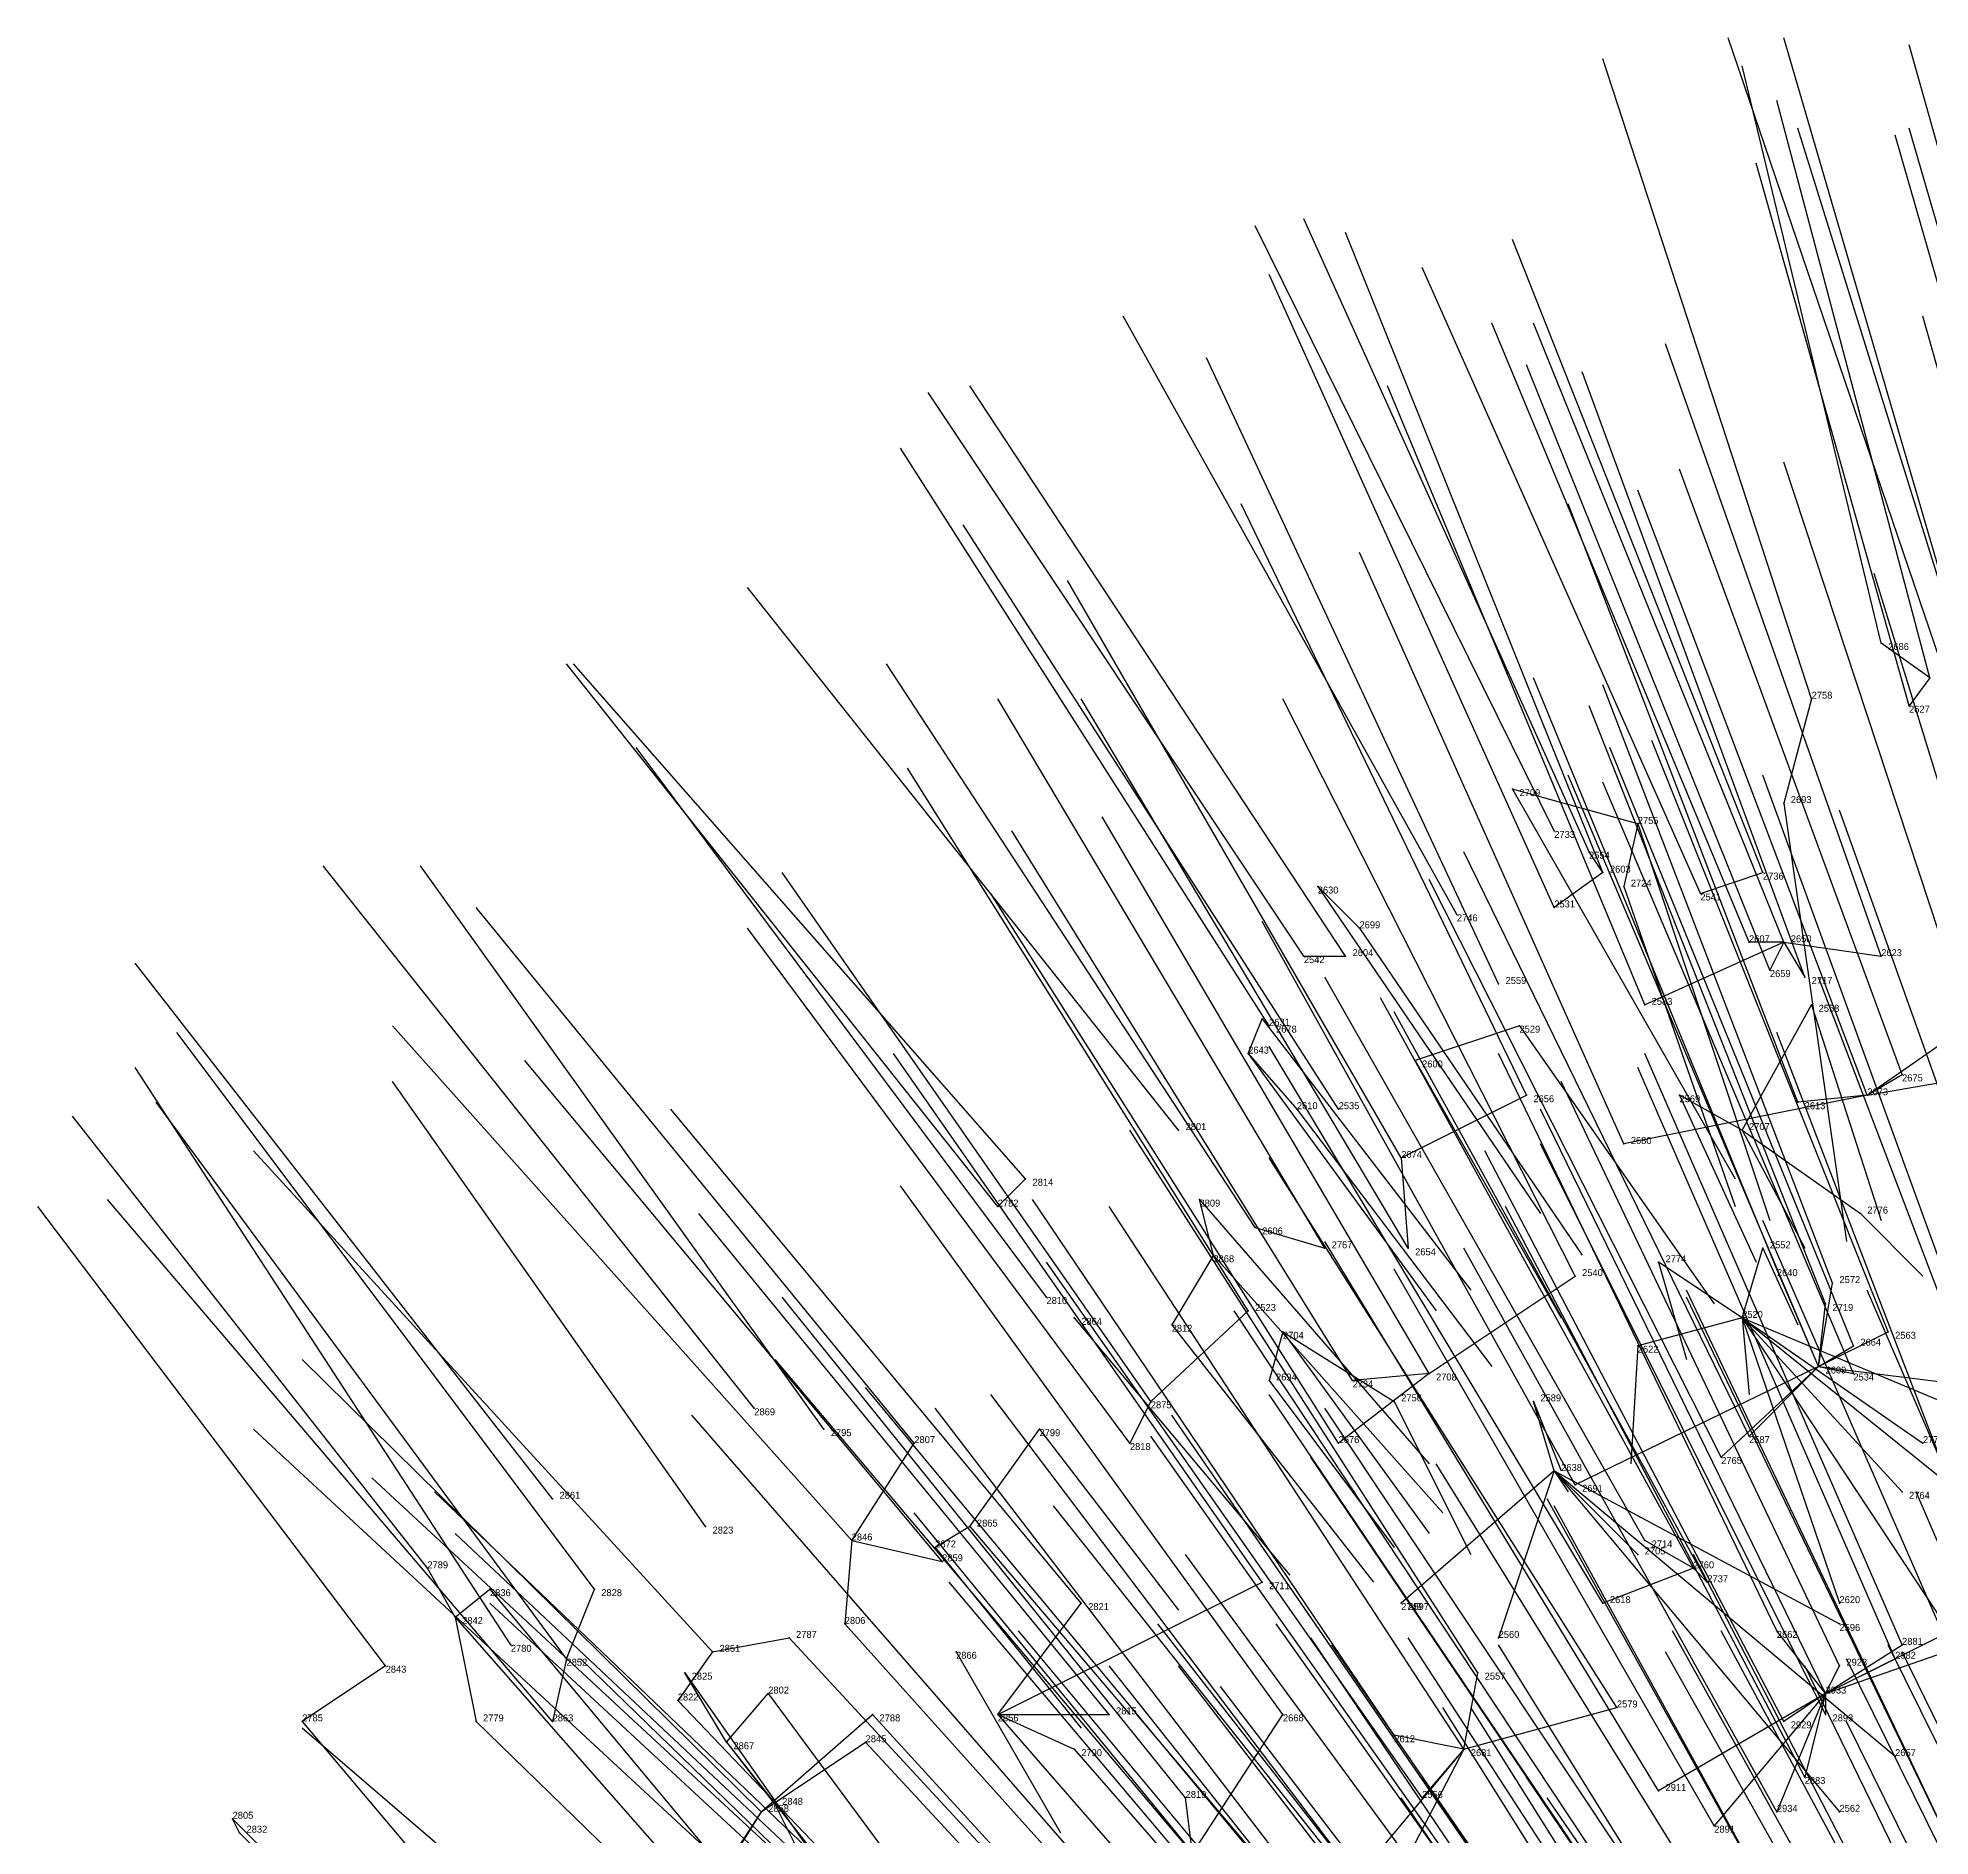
# Model space of a CAD drawing. Extents: x -0.5 to 0.59, y -0.5 to 0.58.
# Drawn here: x -0.419 to -0.147, y 0.3045 to 0.563 of the extents above; entities that cross this region are included whole.
import ezdxf

# ---------------------------------------------------------------- set-up
doc = ezdxf.new("R2010")
doc.units = 0
for name, color, linetype in [('Facilities', 3, 'CONTINUOUS'), ('Facilities_lines', 3, 'CONTINUOUS'), ('Normals', 1, 'CONTINUOUS'), ('Source_points', 5, 'CONTINUOUS'), ('Text', 3, 'CONTINUOUS')]:
    doc.layers.add(name, color=color, linetype=linetype)

msp = doc.modelspace()

# ---------------------------------------------------------------- linework, layer by layer
at = {"layer": 'Facilities', "color": 3}
for p in [(-0.147, 0.471, -1.25), (-0.164, 0.468, -1.24), (-0.201, 0.449, -1.229), (-0.189, 0.45, -1.25), (-0.194, 0.443, -1.209), (-0.18, 0.44, -1.188), (-0.215, 0.437, -1.217), (-0.229, 0.435, -1.25), (-0.168, 0.433, -1.161), (-0.237, 0.431, -1.23), (-0.209, 0.427, -1.19), (-0.242, 0.421, -1.214), (-0.206, 0.421, -1.25), (-0.245, 0.417, -1.25), (-0.156, 0.411, -1.1), (-0.232, 0.409, -1.177), (-0.255, 0.406, -1.199), (-0.174, 0.406, -1.25), (-0.223, 0.402, -1.151), (-0.277, 0.399, -1.213), (-0.244, 0.392, -1.154), (-0.25, 0.388, -1.25), (-0.274, 0.382, -1.175), (-0.27, 0.379, -1.25), (-0.174, 0.379, -1.25), (-0.24, 0.377, -1.25), (-0.219, 0.371, -1.076), (-0.163, 0.372, -1.015), (-0.316, 0.366, -1.209), (-0.259, 0.367, -1.123), (-0.306, 0.363, -1.186), (-0.201, 0.357, -1.25), (-0.345, 0.353, -1.234), (-0.323, 0.349, -1.25), (-0.285, 0.349, -1.25), (-0.302, 0.347, -1.152), (-0.181, 0.343, -0.97), (-0.359, 0.336, -1.25), (-0.351, 0.332, -1.207), (-0.343, 0.33, -1.189), (-0.322, 0.331, -1.155), (-0.287, 0.331, -1.25), (-0.369, 0.329, -1.236), (-0.162, 0.325, -0.909), (-0.281, 0.322, -1.068), (-0.32, 0.318, -1.25), (-0.214, 0.317, -0.956), (-0.315, 0.308, -1.101), (-0.39, 0.305, -1.25)]:
    msp.add_point(p, dxfattribs=at)
at = {"layer": 'Facilities_lines', "color": 3}
for p, q in [((-0.147, 0.471, -1.25), (-0.154, 0.476, -1.25)), ((-0.147, 0.471, -1.25), (-0.15, 0.467, -1.25)), ((-0.164, 0.468, -1.24), (-0.168, 0.453, -1.25)), ((-0.189, 0.45, -1.25), (-0.207, 0.455, -1.25)), ((-0.189, 0.45, -1.25), (-0.191, 0.441, -1.25)), ((-0.194, 0.443, -1.209), (-0.196, 0.446, -1.217)), ((-0.229, 0.435, -1.25), (-0.235, 0.441, -1.25)), ((-0.194, 0.443, -1.209), (-0.201, 0.438, -1.205)), ((-0.18, 0.44, -1.188), (-0.171, 0.443, -1.187)), ((-0.168, 0.433, -1.161), (-0.188, 0.424, -1.159)), ((-0.168, 0.433, -1.161), (-0.173, 0.433, -1.167)), ((-0.168, 0.433, -1.161), (-0.17, 0.429, -1.153)), ((-0.168, 0.433, -1.161), (-0.154, 0.431, -1.145)), ((-0.168, 0.433, -1.161), (-0.165, 0.428, -1.147)), ((-0.156, 0.411, -1.1), (-0.123, 0.434, -1.127)), ((-0.237, 0.431, -1.23), (-0.231, 0.431, -1.224)), ((-0.245, 0.417, -1.25), (-0.243, 0.422, -1.25)), ((-0.174, 0.406, -1.25), (-0.164, 0.424, -1.25)), ((-0.206, 0.421, -1.25), (-0.221, 0.416, -1.25)), ((-0.245, 0.417, -1.25), (-0.238, 0.409, -1.25)), ((-0.156, 0.411, -1.1), (-0.151, 0.414, -1.101)), ((-0.156, 0.411, -1.1), (-0.139, 0.414, -1.092)), ((-0.223, 0.402, -1.151), (-0.205, 0.411, -1.148)), ((-0.156, 0.411, -1.1), (-0.191, 0.404, -1.118)), ((-0.174, 0.406, -1.25), (-0.183, 0.411, -1.25)), ((-0.156, 0.411, -1.1), (-0.166, 0.41, -1.105)), ((-0.174, 0.406, -1.25), (-0.157, 0.394, -1.25)), ((-0.223, 0.402, -1.151), (-0.222, 0.389, -1.119)), ((-0.277, 0.399, -1.213), (-0.281, 0.395, -1.213)), ((-0.25, 0.388, -1.25), (-0.252, 0.396, -1.25)), ((-0.244, 0.392, -1.154), (-0.234, 0.389, -1.135)), ((-0.25, 0.388, -1.25), (-0.256, 0.378, -1.25)), ((-0.174, 0.379, -1.25), (-0.186, 0.387, -1.25)), ((-0.174, 0.379, -1.25), (-0.171, 0.389, -1.25)), ((-0.219, 0.371, -1.076), (-0.198, 0.385, -1.082)), ((-0.163, 0.372, -1.015), (-0.169, 0.386, -1.053)), ((-0.163, 0.372, -1.015), (-0.161, 0.384, -1.041)), ((-0.163, 0.372, -1.015), (-0.162, 0.381, -1.034)), ((-0.259, 0.367, -1.123), (-0.245, 0.38, -1.13)), ((-0.174, 0.379, -1.25), (-0.189, 0.375, -1.25)), ((-0.174, 0.379, -1.25), (-0.143, 0.366, -1.25)), ((-0.174, 0.379, -1.25), (-0.16, 0.338, -1.25)), ((-0.174, 0.379, -1.25), (-0.141, 0.329, -1.25)), ((-0.174, 0.379, -1.25), (-0.133, 0.346, -1.25)), ((-0.174, 0.379, -1.25), (-0.151, 0.354, -1.25)), ((-0.174, 0.379, -1.25), (-0.148, 0.361, -1.25)), ((-0.24, 0.377, -1.25), (-0.242, 0.37, -1.25)), ((-0.24, 0.377, -1.25), (-0.224, 0.367, -1.25)), ((-0.163, 0.372, -1.015), (-0.153, 0.377, -1.016)), ((-0.163, 0.372, -1.015), (-0.158, 0.375, -1.018)), ((-0.219, 0.371, -1.076), (-0.232, 0.361, -1.074)), ((-0.219, 0.371, -1.076), (-0.23, 0.37, -1.089)), ((-0.163, 0.372, -1.015), (-0.198, 0.355, -1.016)), ((-0.163, 0.372, -1.015), (-0.177, 0.359, -1.001)), ((-0.163, 0.372, -1.015), (-0.173, 0.362, -1.003)), ((-0.163, 0.372, -1.015), (-0.158, 0.371, -1.007)), ((-0.163, 0.372, -1.015), (-0.139, 0.369, -0.987)), ((-0.259, 0.367, -1.123), (-0.262, 0.361, -1.115)), ((-0.201, 0.357, -1.25), (-0.204, 0.367, -1.25)), ((-0.285, 0.349, -1.25), (-0.275, 0.363, -1.25)), ((-0.302, 0.347, -1.152), (-0.293, 0.361, -1.163)), ((-0.201, 0.357, -1.25), (-0.223, 0.338, -1.25)), ((-0.201, 0.357, -1.25), (-0.223, 0.338, -1.25)), ((-0.201, 0.357, -1.25), (-0.209, 0.333, -1.25)), ((-0.201, 0.357, -1.25), (-0.16, 0.308, -1.25)), ((-0.201, 0.357, -1.25), (-0.16, 0.335, -1.25)), ((-0.201, 0.357, -1.25), (-0.152, 0.316, -1.25)), ((-0.201, 0.357, -1.25), (-0.189, 0.345, -1.25)), ((-0.285, 0.349, -1.25), (-0.29, 0.346, -1.25)), ((-0.302, 0.347, -1.152), (-0.303, 0.335, -1.13)), ((-0.302, 0.347, -1.152), (-0.289, 0.344, -1.125)), ((-0.181, 0.343, -0.97), (-0.188, 0.347, -0.985)), ((-0.359, 0.336, -1.25), (-0.363, 0.343, -1.249)), ((-0.181, 0.343, -0.97), (-0.194, 0.338, -0.975)), ((-0.181, 0.343, -0.97), (-0.179, 0.341, -0.964)), ((-0.281, 0.322, -1.068), (-0.243, 0.341, -1.046)), ((-0.162, 0.325, -0.909), (-0.13, 0.341, -0.912)), ((-0.359, 0.336, -1.25), (-0.354, 0.34, -1.25)), ((-0.343, 0.33, -1.189), (-0.339, 0.34, -1.199)), ((-0.281, 0.322, -1.068), (-0.269, 0.338, -1.079)), ((-0.359, 0.336, -1.25), (-0.356, 0.321, -1.25)), ((-0.322, 0.331, -1.155), (-0.311, 0.333, -1.139)), ((-0.162, 0.325, -0.909), (-0.169, 0.334, -0.935)), ((-0.162, 0.325, -0.909), (-0.136, 0.334, -0.9)), ((-0.162, 0.325, -0.909), (-0.151, 0.332, -0.912)), ((-0.343, 0.33, -1.189), (-0.345, 0.321, -1.179)), ((-0.322, 0.331, -1.155), (-0.327, 0.324, -1.152)), ((-0.162, 0.325, -0.909), (-0.152, 0.33, -0.909)), ((-0.369, 0.329, -1.236), (-0.381, 0.321, -1.247)), ((-0.32, 0.318, -1.25), (-0.326, 0.328, -1.25)), ((-0.214, 0.317, -0.956), (-0.212, 0.328, -0.975)), ((-0.162, 0.325, -0.909), (-0.16, 0.329, -0.915)), ((-0.32, 0.318, -1.25), (-0.314, 0.325, -1.25)), ((-0.162, 0.325, -0.909), (-0.186, 0.311, -0.907)), ((-0.162, 0.325, -0.909), (-0.178, 0.306, -0.885)), ((-0.162, 0.325, -0.909), (-0.169, 0.308, -0.88)), ((-0.162, 0.325, -0.909), (-0.168, 0.321, -0.905)), ((-0.162, 0.325, -0.909), (-0.165, 0.313, -0.884)), ((-0.162, 0.325, -0.909), (-0.162, 0.322, -0.9)), ((-0.315, 0.308, -1.101), (-0.299, 0.322, -1.098)), ((-0.281, 0.322, -1.068), (-0.265, 0.322, -1.042)), ((-0.281, 0.322, -1.068), (-0.27, 0.317, -1.041)), ((-0.253, 0.302, -0.985), (-0.24, 0.322, -1.004)), ((-0.214, 0.317, -0.956), (-0.192, 0.323, -0.939)), ((-0.214, 0.317, -0.956), (-0.224, 0.319, -0.974)), ((-0.32, 0.318, -1.25), (-0.313, 0.309, -1.25)), ((-0.315, 0.308, -1.101), (-0.3, 0.318, -1.093)), ((-0.214, 0.317, -0.956), (-0.234, 0.293, -0.937)), ((-0.214, 0.317, -0.956), (-0.226, 0.294, -0.927)), ((-0.214, 0.317, -0.956), (-0.22, 0.31, -0.952)), ((-0.315, 0.308, -1.101), (-0.33, 0.285, -1.089)), ((-0.315, 0.308, -1.101), (-0.32, 0.3, -1.096)), ((-0.253, 0.302, -0.985), (-0.254, 0.31, -1.003)), ((-0.39, 0.305, -1.25), (-0.391, 0.307, -1.243))]:
    msp.add_line(p, q, dxfattribs=at)
at = {"layer": 'Normals', "color": 1}
for p, q in [((-0.144, 0.469, -1.226), (-0.176, 0.563, -1.228)), ((-0.14, 0.467, -1.219), (-0.168, 0.563, -1.222)), ((-0.123, 0.466, -1.206), (-0.15, 0.562, -1.195)), ((-0.164, 0.468, -1.24), (-0.194, 0.56, -1.265)), ((-0.154, 0.476, -1.25), (-0.174, 0.559, -1.302)), ((-0.147, 0.471, -1.25), (-0.169, 0.554, -1.301)), ((-0.137, 0.457, -1.192), (-0.166, 0.55, -1.172)), ((-0.123, 0.457, -1.183), (-0.15, 0.55, -1.16)), ((-0.125, 0.455, -1.18), (-0.152, 0.549, -1.157)), ((-0.15, 0.467, -1.25), (-0.172, 0.545, -1.308)), ((-0.201, 0.449, -1.229), (-0.244, 0.536, -1.252)), ((-0.196, 0.446, -1.217), (-0.237, 0.537, -1.22)), ((-0.194, 0.443, -1.209), (-0.231, 0.535, -1.199)), ((-0.171, 0.443, -1.187), (-0.207, 0.534, -1.165)), ((-0.201, 0.438, -1.205), (-0.242, 0.529, -1.202)), ((-0.18, 0.44, -1.188), (-0.22, 0.53, -1.173)), ((-0.215, 0.437, -1.217), (-0.263, 0.523, -1.234)), ((-0.123, 0.434, -1.127), (-0.148, 0.523, -1.09)), ((-0.173, 0.433, -1.167), (-0.21, 0.522, -1.139)), ((-0.168, 0.433, -1.161), (-0.204, 0.522, -1.133)), ((-0.209, 0.427, -1.19), (-0.251, 0.517, -1.175)), ((-0.154, 0.431, -1.145), (-0.185, 0.519, -1.107)), ((-0.17, 0.429, -1.153), (-0.205, 0.516, -1.118)), ((-0.165, 0.428, -1.147), (-0.197, 0.515, -1.108)), ((-0.237, 0.431, -1.23), (-0.291, 0.512, -1.253)), ((-0.231, 0.431, -1.224), (-0.285, 0.513, -1.247)), ((-0.188, 0.424, -1.159), (-0.225, 0.513, -1.132)), ((-0.242, 0.421, -1.214), (-0.295, 0.504, -1.23)), ((-0.151, 0.414, -1.101), (-0.183, 0.501, -1.064)), ((-0.139, 0.414, -1.092), (-0.168, 0.502, -1.056)), ((-0.156, 0.411, -1.1), (-0.189, 0.498, -1.063)), ((-0.205, 0.411, -1.148), (-0.246, 0.496, -1.116)), ((-0.166, 0.41, -1.105), (-0.199, 0.496, -1.068)), ((-0.232, 0.409, -1.177), (-0.286, 0.493, -1.164)), ((-0.191, 0.404, -1.118), (-0.229, 0.489, -1.08)), ((-0.223, 0.402, -1.151), (-0.271, 0.485, -1.12)), ((-0.128, 0.398, -1.044), (-0.155, 0.486, -1.006)), ((-0.255, 0.406, -1.199), (-0.317, 0.484, -1.197)), ((-0.281, 0.395, -1.213), (-0.343, 0.473, -1.229)), ((-0.277, 0.399, -1.213), (-0.342, 0.473, -1.227)), ((-0.244, 0.392, -1.154), (-0.297, 0.473, -1.129)), ((-0.169, 0.386, -1.053), (-0.204, 0.471, -1.016)), ((-0.234, 0.389, -1.135), (-0.281, 0.468, -1.096)), ((-0.222, 0.389, -1.119), (-0.269, 0.468, -1.081)), ((-0.198, 0.385, -1.082), (-0.24, 0.468, -1.044)), ((-0.161, 0.384, -1.041), (-0.194, 0.47, -1.003)), ((-0.162, 0.381, -1.034), (-0.196, 0.467, -0.996)), ((-0.274, 0.382, -1.175), (-0.333, 0.461, -1.163)), ((-0.158, 0.375, -1.018), (-0.193, 0.461, -0.98)), ((-0.153, 0.377, -1.016), (-0.187, 0.462, -0.978)), ((-0.245, 0.38, -1.13), (-0.294, 0.458, -1.092)), ((-0.207, 0.455, -1.25), (-0.175, 0.399, -1.174)), ((-0.163, 0.372, -1.015), (-0.199, 0.457, -0.977)), ((-0.158, 0.371, -1.007), (-0.194, 0.456, -0.97)), ((-0.139, 0.369, -0.987), (-0.171, 0.457, -0.95)), ((-0.168, 0.453, -1.25), (-0.159, 0.39, -1.173)), ((-0.129, 0.365, -0.968), (-0.16, 0.452, -0.93)), ((-0.23, 0.37, -1.089), (-0.279, 0.449, -1.052)), ((-0.219, 0.371, -1.076), (-0.266, 0.451, -1.039)), ((-0.189, 0.45, -1.25), (-0.17, 0.393, -1.171)), ((-0.316, 0.366, -1.209), (-0.378, 0.444, -1.209)), ((-0.306, 0.363, -1.186), (-0.364, 0.444, -1.179)), ((-0.173, 0.362, -1.003), (-0.214, 0.446, -0.966)), ((-0.259, 0.367, -1.123), (-0.312, 0.443, -1.085)), ((-0.235, 0.441, -1.25), (-0.203, 0.394, -1.168)), ((-0.177, 0.359, -1.001), (-0.219, 0.442, -0.965)), ((-0.191, 0.441, -1.25), (-0.175, 0.395, -1.162)), ((-0.293, 0.361, -1.163), (-0.356, 0.438, -1.15)), ((-0.232, 0.361, -1.074), (-0.282, 0.44, -1.037)), ((-0.198, 0.355, -1.016), (-0.243, 0.436, -0.979)), ((-0.262, 0.361, -1.115), (-0.317, 0.435, -1.077)), ((-0.229, 0.435, -1.25), (-0.197, 0.388, -1.168)), ((-0.345, 0.353, -1.234), (-0.405, 0.43, -1.255)), ((-0.188, 0.347, -0.985), (-0.234, 0.428, -0.949)), ((-0.13, 0.341, -0.912), (-0.163, 0.428, -0.875)), ((-0.181, 0.343, -0.97), (-0.226, 0.425, -0.934)), ((-0.243, 0.422, -1.25), (-0.213, 0.383, -1.163)), ((-0.179, 0.341, -0.964), (-0.224, 0.423, -0.928)), ((-0.164, 0.424, -1.25), (-0.154, 0.393, -1.155)), ((-0.339, 0.34, -1.199), (-0.399, 0.42, -1.202)), ((-0.302, 0.347, -1.152), (-0.368, 0.421, -1.132)), ((-0.206, 0.421, -1.25), (-0.178, 0.381, -1.163)), ((-0.136, 0.334, -0.9), (-0.169, 0.42, -0.864)), ((-0.243, 0.341, -1.046), (-0.296, 0.417, -1.009)), ((-0.245, 0.417, -1.25), (-0.218, 0.38, -1.161)), ((-0.194, 0.338, -0.975), (-0.242, 0.418, -0.939)), ((-0.169, 0.334, -0.935), (-0.209, 0.417, -0.897)), ((-0.151, 0.332, -0.912), (-0.188, 0.417, -0.875)), ((-0.351, 0.332, -1.207), (-0.405, 0.415, -1.222)), ((-0.289, 0.344, -1.125), (-0.349, 0.416, -1.087)), ((-0.221, 0.416, -1.25), (-0.2, 0.379, -1.159)), ((-0.152, 0.33, -0.909), (-0.189, 0.415, -0.872)), ((-0.323, 0.349, -1.25), (-0.368, 0.413, -1.312)), ((-0.16, 0.329, -0.915), (-0.2, 0.413, -0.878)), ((-0.183, 0.411, -1.25), (-0.172, 0.387, -1.154)), ((-0.343, 0.33, -1.189), (-0.402, 0.41, -1.187)), ((-0.269, 0.338, -1.079), (-0.328, 0.409, -1.043)), ((-0.238, 0.409, -1.25), (-0.21, 0.372, -1.161)), ((-0.162, 0.325, -0.909), (-0.203, 0.409, -0.872)), ((-0.363, 0.343, -1.249), (-0.414, 0.408, -1.305)), ((-0.212, 0.328, -0.975), (-0.262, 0.406, -0.94)), ((-0.174, 0.406, -1.25), (-0.165, 0.389, -1.152)), ((-0.322, 0.331, -1.155), (-0.388, 0.403, -1.131)), ((-0.168, 0.321, -0.905), (-0.211, 0.403, -0.867)), ((-0.162, 0.322, -0.9), (-0.203, 0.404, -0.862)), ((-0.192, 0.323, -0.939), (-0.242, 0.402, -0.904)), ((-0.24, 0.322, -1.004), (-0.295, 0.398, -0.968)), ((-0.369, 0.329, -1.236), (-0.419, 0.395, -1.292)), ((-0.345, 0.321, -1.179), (-0.409, 0.396, -1.163)), ((-0.224, 0.319, -0.974), (-0.276, 0.396, -0.939)), ((-0.214, 0.317, -0.956), (-0.265, 0.395, -0.92)), ((-0.252, 0.396, -1.25), (-0.219, 0.358, -1.163)), ((-0.165, 0.313, -0.884), (-0.208, 0.395, -0.846)), ((-0.265, 0.322, -1.042), (-0.324, 0.394, -1.005)), ((-0.134, 0.308, -0.84), (-0.171, 0.393, -0.801)), ((-0.157, 0.394, -1.25), (-0.148, 0.385, -1.151)), ((-0.186, 0.311, -0.907), (-0.234, 0.39, -0.869)), ((-0.22, 0.31, -0.952), (-0.274, 0.387, -0.915)), ((-0.25, 0.388, -1.25), (-0.217, 0.351, -1.163)), ((-0.169, 0.308, -0.88), (-0.214, 0.389, -0.841)), ((-0.186, 0.387, -1.25), (-0.182, 0.373, -1.151)), ((-0.171, 0.389, -1.25), (-0.166, 0.378, -1.151)), ((-0.178, 0.306, -0.885), (-0.224, 0.386, -0.846)), ((-0.254, 0.31, -1.003), (-0.312, 0.382, -0.965)), ((-0.142, 0.299, -0.828), (-0.182, 0.383, -0.79)), ((-0.142, 0.299, -0.828), (-0.182, 0.382, -0.789)), ((-0.119, 0.297, -0.8), (-0.156, 0.383, -0.764)), ((-0.27, 0.379, -1.25), (-0.239, 0.342, -1.162)), ((-0.196, 0.303, -0.902), (-0.247, 0.38, -0.864)), ((-0.174, 0.379, -1.25), (-0.173, 0.368, -1.151)), ((-0.256, 0.378, -1.25), (-0.227, 0.341, -1.162)), ((-0.24, 0.377, -1.25), (-0.219, 0.348, -1.156)), ((-0.315, 0.308, -1.101), (-0.381, 0.373, -1.064)), ((-0.253, 0.302, -0.985), (-0.313, 0.373, -0.947)), ((-0.253, 0.302, -0.985), (-0.313, 0.373, -0.947)), ((-0.189, 0.375, -1.25), (-0.19, 0.358, -1.151)), ((-0.242, 0.37, -1.25), (-0.224, 0.346, -1.155)), ((-0.241, 0.298, -0.958), (-0.3, 0.369, -0.92)), ((-0.226, 0.294, -0.927), (-0.282, 0.368, -0.89)), ((-0.19, 0.291, -0.869), (-0.242, 0.368, -0.832)), ((-0.264, 0.295, -0.99), (-0.325, 0.365, -0.952)), ((-0.234, 0.293, -0.937), (-0.29, 0.366, -0.899)), ((-0.203, 0.288, -0.881), (-0.256, 0.365, -0.844)), ((-0.182, 0.288, -0.853), (-0.234, 0.366, -0.816)), ((-0.224, 0.367, -1.25), (-0.213, 0.345, -1.153)), ((-0.204, 0.367, -1.25), (-0.2, 0.357, -1.151)), ((-0.32, 0.3, -1.096), (-0.388, 0.363, -1.059)), ((-0.275, 0.363, -1.25), (-0.255, 0.337, -1.156)), ((-0.206, 0.287, -0.882), (-0.259, 0.362, -0.845)), ((-0.148, 0.361, -1.25), (-0.148, 0.361, -1.15)), ((-0.184, 0.282, -0.843), (-0.236, 0.359, -0.806)), ((-0.169, 0.279, -0.815), (-0.218, 0.358, -0.779)), ((-0.201, 0.357, -1.25), (-0.199, 0.354, -1.15)), ((-0.303, 0.293, -1.054), (-0.371, 0.356, -1.016)), ((-0.295, 0.29, -1.035), (-0.362, 0.354, -0.997)), ((-0.151, 0.354, -1.25), (-0.151, 0.354, -1.15)), ((-0.112, 0.268, -0.727), (-0.149, 0.354, -0.69)), ((-0.234, 0.279, -0.912), (-0.293, 0.351, -0.875)), ((-0.215, 0.279, -0.881), (-0.273, 0.352, -0.845)), ((-0.157, 0.272, -0.784), (-0.202, 0.353, -0.749)), ((-0.156, 0.27, -0.78), (-0.201, 0.352, -0.744)), ((-0.285, 0.349, -1.25), (-0.262, 0.322, -1.157)), ((-0.292, 0.285, -1.019), (-0.359, 0.348, -0.98)), ((-0.29, 0.346, -1.25), (-0.269, 0.32, -1.156)), ((-0.199, 0.27, -0.838), (-0.254, 0.345, -0.802)), ((-0.189, 0.345, -1.25), (-0.189, 0.345, -1.15)), ((-0.138, 0.262, -0.74), (-0.181, 0.345, -0.704)), ((-0.228, 0.27, -0.882), (-0.288, 0.341, -0.846)), ((-0.354, 0.34, -1.25), (-0.309, 0.286, -1.179)), ((-0.286, 0.275, -0.992), (-0.354, 0.338, -0.954)), ((-0.223, 0.338, -1.25), (-0.223, 0.338, -1.15)), ((-0.223, 0.338, -1.25), (-0.223, 0.338, -1.15)), ((-0.16, 0.338, -1.25), (-0.16, 0.338, -1.15)), ((-0.359, 0.336, -1.25), (-0.316, 0.287, -1.174)), ((-0.303, 0.335, -1.13), (-0.241, 0.266, -1.167)), ((-0.201, 0.262, -0.825), (-0.258, 0.335, -0.788)), ((-0.187, 0.259, -0.8), (-0.241, 0.335, -0.763)), ((-0.16, 0.335, -1.25), (-0.16, 0.335, -1.15)), ((-0.311, 0.333, -1.139), (-0.248, 0.265, -1.176)), ((-0.218, 0.262, -0.853), (-0.278, 0.334, -0.817)), ((-0.184, 0.256, -0.788), (-0.236, 0.333, -0.752)), ((-0.18, 0.255, -0.781), (-0.233, 0.332, -0.744)), ((-0.172, 0.256, -0.77), (-0.222, 0.333, -0.732)), ((-0.209, 0.333, -1.25), (-0.209, 0.333, -1.15)), ((-0.16, 0.253, -0.748), (-0.209, 0.332, -0.71)), ((-0.139, 0.253, -0.722), (-0.184, 0.334, -0.685)), ((-0.133, 0.252, -0.712), (-0.177, 0.334, -0.676)), ((-0.112, 0.249, -0.682), (-0.153, 0.332, -0.645)), ((-0.274, 0.265, -0.954), (-0.341, 0.33, -0.917)), ((-0.287, 0.331, -1.25), (-0.272, 0.305, -1.155)), ((-0.139, 0.249, -0.714), (-0.185, 0.331, -0.677)), ((-0.118, 0.247, -0.684), (-0.159, 0.33, -0.647)), ((-0.11, 0.247, -0.675), (-0.151, 0.331, -0.639)), ((-0.326, 0.328, -1.25), (-0.307, 0.301, -1.155)), ((-0.207, 0.256, -0.823), (-0.265, 0.329, -0.787)), ((-0.198, 0.255, -0.808), (-0.255, 0.329, -0.771)), ((-0.124, 0.245, -0.687), (-0.165, 0.329, -0.651)), ((-0.327, 0.324, -1.152), (-0.261, 0.255, -1.18)), ((-0.314, 0.325, -1.25), (-0.297, 0.302, -1.154)), ((-0.193, 0.253, -0.794), (-0.249, 0.326, -0.757)), ((-0.381, 0.321, -1.247), (-0.343, 0.276, -1.166)), ((-0.356, 0.321, -1.25), (-0.319, 0.285, -1.164)), ((-0.299, 0.322, -1.098), (-0.236, 0.253, -1.135)), ((-0.281, 0.322, -1.068), (-0.22, 0.252, -1.104)), ((-0.201, 0.251, -0.804), (-0.261, 0.322, -0.767)), ((-0.168, 0.245, -0.743), (-0.217, 0.323, -0.705)), ((-0.164, 0.245, -0.737), (-0.213, 0.323, -0.699)), ((-0.118, 0.238, -0.663), (-0.159, 0.321, -0.625)), ((-0.311, 0.26, -1.014), (-0.381, 0.32, -0.976)), ((-0.32, 0.318, -1.25), (-0.301, 0.294, -1.155)), ((-0.3, 0.318, -1.093), (-0.237, 0.25, -1.131)), ((-0.27, 0.317, -1.041), (-0.209, 0.247, -1.078)), ((-0.152, 0.316, -1.25), (-0.152, 0.316, -1.15)), ((-0.168, 0.237, -0.726), (-0.22, 0.313, -0.688)), ((-0.153, 0.236, -0.703), (-0.205, 0.313, -0.665)), ((-0.313, 0.309, -1.25), (-0.303, 0.289, -1.153)), ((-0.171, 0.234, -0.724), (-0.223, 0.31, -0.686)), ((-0.149, 0.233, -0.692), (-0.202, 0.31, -0.655)), ((-0.16, 0.308, -1.25), (-0.16, 0.308, -1.15)), ((-0.391, 0.307, -1.243), (-0.343, 0.259, -1.17)), ((-0.39, 0.305, -1.25), (-0.342, 0.257, -1.177))]:
    msp.add_line(p, q, dxfattribs=at)
at = {"layer": 'Source_points', "color": 5}
for p in [(-0.154, 0.476, -1.25), (-0.15, 0.467, -1.25), (-0.207, 0.455, -1.25), (-0.168, 0.453, -1.25), (-0.196, 0.446, -1.217), (-0.235, 0.441, -1.25), (-0.191, 0.441, -1.25), (-0.171, 0.443, -1.187), (-0.201, 0.438, -1.205), (-0.173, 0.433, -1.167), (-0.231, 0.431, -1.224), (-0.154, 0.431, -1.145), (-0.17, 0.429, -1.153), (-0.165, 0.428, -1.147), (-0.243, 0.422, -1.25), (-0.188, 0.424, -1.159), (-0.164, 0.424, -1.25), (-0.221, 0.416, -1.25), (-0.151, 0.414, -1.101), (-0.205, 0.411, -1.148), (-0.183, 0.411, -1.25), (-0.238, 0.409, -1.25), (-0.166, 0.41, -1.105), (-0.191, 0.404, -1.118), (-0.281, 0.395, -1.213), (-0.252, 0.396, -1.25), (-0.157, 0.394, -1.25), (-0.234, 0.389, -1.135), (-0.222, 0.389, -1.119), (-0.186, 0.387, -1.25), (-0.171, 0.389, -1.25), (-0.198, 0.385, -1.082), (-0.169, 0.386, -1.053), (-0.161, 0.384, -1.041), (-0.162, 0.381, -1.034), (-0.245, 0.38, -1.13), (-0.256, 0.378, -1.25), (-0.153, 0.377, -1.016), (-0.189, 0.375, -1.25), (-0.158, 0.375, -1.018), (-0.242, 0.37, -1.25), (-0.23, 0.37, -1.089), (-0.158, 0.371, -1.007), (-0.224, 0.367, -1.25), (-0.204, 0.367, -1.25), (-0.275, 0.363, -1.25), (-0.173, 0.362, -1.003), (-0.293, 0.361, -1.163), (-0.262, 0.361, -1.115), (-0.232, 0.361, -1.074), (-0.148, 0.361, -1.25), (-0.177, 0.359, -1.001), (-0.198, 0.355, -1.016), (-0.151, 0.354, -1.25), (-0.29, 0.346, -1.25), (-0.188, 0.347, -0.985), (-0.363, 0.343, -1.249), (-0.289, 0.344, -1.125), (-0.189, 0.345, -1.25), (-0.243, 0.341, -1.046), (-0.179, 0.341, -0.964), (-0.354, 0.34, -1.25), (-0.339, 0.34, -1.199), (-0.269, 0.338, -1.079), (-0.223, 0.338, -1.25), (-0.223, 0.338, -1.25), (-0.194, 0.338, -0.975), (-0.16, 0.338, -1.25), (-0.303, 0.335, -1.13), (-0.16, 0.335, -1.25), (-0.311, 0.333, -1.139), (-0.209, 0.333, -1.25), (-0.169, 0.334, -0.935), (-0.151, 0.332, -0.912), (-0.152, 0.33, -0.909), (-0.326, 0.328, -1.25), (-0.212, 0.328, -0.975), (-0.16, 0.329, -0.915), (-0.327, 0.324, -1.152), (-0.314, 0.325, -1.25), (-0.381, 0.321, -1.247), (-0.356, 0.321, -1.25), (-0.345, 0.321, -1.179), (-0.299, 0.322, -1.098), (-0.265, 0.322, -1.042), (-0.24, 0.322, -1.004), (-0.192, 0.323, -0.939), (-0.168, 0.321, -0.905), (-0.162, 0.322, -0.9), (-0.224, 0.319, -0.974), (-0.3, 0.318, -1.093), (-0.27, 0.317, -1.041), (-0.152, 0.316, -1.25), (-0.165, 0.313, -0.884), (-0.186, 0.311, -0.907), (-0.313, 0.309, -1.25), (-0.254, 0.31, -1.003), (-0.22, 0.31, -0.952), (-0.169, 0.308, -0.88), (-0.16, 0.308, -1.25), (-0.391, 0.307, -1.243), (-0.178, 0.306, -0.885)]:
    msp.add_point(p, dxfattribs=at)

# ---------------------------------------------------------------- texts
at = {"layer": 'Text', "color": 3}
for s, p in [('2686', (-0.153, 0.475, -1.25)), ('2758', (-0.164, 0.468, -1.24)), ('2627', (-0.15, 0.466, -1.25)), ('2709', (-0.206, 0.454, -1.25)), ('2693', (-0.167, 0.453, -1.25)), ('2733', (-0.201, 0.448, -1.229)), ('2755', (-0.189, 0.45, -1.25)), ('2554', (-0.196, 0.445, -1.217)), ('2603', (-0.193, 0.443, -1.209)), ('2630', (-0.235, 0.44, -1.25)), ('2724', (-0.19, 0.441, -1.25)), ('2736', (-0.171, 0.442, -1.187)), ('2531', (-0.201, 0.438, -1.205)), ('2541', (-0.18, 0.439, -1.188)), ('2699', (-0.229, 0.435, -1.25)), ('2746', (-0.215, 0.436, -1.217)), ('2607', (-0.173, 0.433, -1.167)), ('2650', (-0.167, 0.433, -1.161)), ('2542', (-0.237, 0.43, -1.23)), ('2604', (-0.23, 0.431, -1.224)), ('2623', (-0.154, 0.431, -1.145)), ('2559', (-0.208, 0.427, -1.19)), ('2659', (-0.17, 0.428, -1.153)), ('2717', (-0.164, 0.427, -1.147)), ('2583', (-0.187, 0.424, -1.159)), ('2631', (-0.242, 0.421, -1.25)), ('2558', (-0.163, 0.423, -1.25)), ('2678', (-0.241, 0.42, -1.214)), ('2529', (-0.206, 0.42, -1.25)), ('2643', (-0.245, 0.417, -1.25)), ('2600', (-0.22, 0.415, -1.25)), ('2675', (-0.151, 0.413, -1.101)), ('2656', (-0.204, 0.41, -1.148)), ('2569', (-0.183, 0.41, -1.25)), ('2673', (-0.156, 0.411, -1.1)), ('2610', (-0.238, 0.409, -1.25)), ('2535', (-0.232, 0.409, -1.177)), ('2613', (-0.165, 0.409, -1.105)), ('2801', (-0.254, 0.406, -1.199)), ('2707', (-0.173, 0.406, -1.25)), ('2674', (-0.223, 0.402, -1.151)), ('2680', (-0.19, 0.404, -1.118)), ('2814', (-0.276, 0.398, -1.213)), ('2782', (-0.281, 0.395, -1.213)), ('2809', (-0.252, 0.395, -1.25)), ('2776', (-0.156, 0.394, -1.25)), ('2606', (-0.243, 0.391, -1.154)), ('2767', (-0.233, 0.389, -1.135)), ('2654', (-0.221, 0.388, -1.119)), ('2552', (-0.17, 0.389, -1.25)), ('2868', (-0.25, 0.387, -1.25)), ('2774', (-0.185, 0.387, -1.25)), ('2540', (-0.197, 0.385, -1.082)), ('2640', (-0.169, 0.385, -1.053)), ('2572', (-0.16, 0.384, -1.041)), ('2810', (-0.274, 0.381, -1.175)), ('2523', (-0.244, 0.38, -1.13)), ('2719', (-0.161, 0.38, -1.034)), ('2864', (-0.269, 0.378, -1.25)), ('2520', (-0.174, 0.379, -1.25)), ('2812', (-0.256, 0.377, -1.25)), ('2704', (-0.24, 0.376, -1.25)), ('2664', (-0.157, 0.375, -1.018)), ('2563', (-0.152, 0.376, -1.016)), ('2622', (-0.189, 0.374, -1.25)), ('2694', (-0.241, 0.37, -1.25)), ('2734', (-0.23, 0.369, -1.089)), ('2708', (-0.218, 0.37, -1.076)), ('2609', (-0.162, 0.371, -1.015)), ('2534', (-0.158, 0.37, -1.007)), ('2756', (-0.223, 0.367, -1.25)), ('2589', (-0.203, 0.367, -1.25)), ('2869', (-0.316, 0.365, -1.209)), ('2875', (-0.259, 0.366, -1.123)), ('2795', (-0.305, 0.362, -1.186)), ('2807', (-0.293, 0.361, -1.163)), ('2799', (-0.275, 0.362, -1.25)), ('2676', (-0.232, 0.361, -1.074)), ('2587', (-0.173, 0.361, -1.003)), ('2775', (-0.148, 0.361, -1.25)), ('2818', (-0.262, 0.36, -1.115)), ('2638', (-0.2, 0.357, -1.25)), ('2765', (-0.177, 0.358, -1.001)), ('2861', (-0.344, 0.353, -1.234)), ('2691', (-0.197, 0.354, -1.016)), ('2764', (-0.15, 0.353, -1.25)), ('2823', (-0.322, 0.348, -1.25)), ('2865', (-0.284, 0.349, -1.25)), ('2846', (-0.302, 0.347, -1.152)), ('2872', (-0.29, 0.346, -1.25)), ('2705', (-0.188, 0.345, -1.25)), ('2714', (-0.187, 0.346, -0.985)), ('2789', (-0.363, 0.343, -1.249)), ('2859', (-0.289, 0.344, -1.125)), ('2760', (-0.181, 0.343, -0.97)), ('2711', (-0.242, 0.34, -1.046)), ('2737', (-0.179, 0.341, -0.964)), ('2836', (-0.354, 0.339, -1.25)), ('2828', (-0.338, 0.339, -1.199)), ('2821', (-0.268, 0.337, -1.079)), ('2749', (-0.223, 0.337, -1.25)), ('2597', (-0.222, 0.337, -1.25)), ('2618', (-0.193, 0.338, -0.975)), ('2620', (-0.16, 0.338, -1.25)), ('2842', (-0.358, 0.335, -1.25)), ('2806', (-0.303, 0.335, -1.13)), ('2596', (-0.16, 0.334, -1.25)), ('2780', (-0.351, 0.331, -1.207)), ('2851', (-0.321, 0.331, -1.155)), ('2787', (-0.31, 0.333, -1.139)), ('2560', (-0.209, 0.333, -1.25)), ('2662', (-0.169, 0.333, -0.935)), ('2881', (-0.151, 0.332, -0.912)), ('2852', (-0.343, 0.329, -1.189)), ('2866', (-0.287, 0.33, -1.25)), ('2923', (-0.159, 0.329, -0.915)), ('2982', (-0.152, 0.33, -0.909)), ('2843', (-0.369, 0.328, -1.236)), ('2825', (-0.325, 0.327, -1.25)), ('2557', (-0.211, 0.327, -0.975)), ('2822', (-0.327, 0.324, -1.152)), ('2802', (-0.314, 0.325, -1.25)), ('2579', (-0.192, 0.323, -0.939)), ('2933', (-0.162, 0.325, -0.909)), ('2785', (-0.381, 0.321, -1.247)), ('2779', (-0.355, 0.321, -1.25)), ('2863', (-0.345, 0.321, -1.179)), ('2788', (-0.298, 0.321, -1.098)), ('2856', (-0.281, 0.321, -1.068)), ('2815', (-0.264, 0.322, -1.042)), ('2668', (-0.24, 0.321, -1.004)), ('2929', (-0.167, 0.32, -0.905)), ('2893', (-0.161, 0.321, -0.9)), ('2845', (-0.3, 0.318, -1.093)), ('2612', (-0.224, 0.318, -0.974)), ('2867', (-0.319, 0.317, -1.25)), ('2790', (-0.269, 0.316, -1.041)), ('2681', (-0.213, 0.316, -0.956)), ('2657', (-0.152, 0.316, -1.25)), ('2883', (-0.165, 0.312, -0.884)), ('2819', (-0.254, 0.31, -1.003)), ('2556', (-0.22, 0.31, -0.952)), ('2911', (-0.185, 0.311, -0.907)), ('2805', (-0.391, 0.307, -1.243)), ('2858', (-0.314, 0.308, -1.101)), ('2848', (-0.312, 0.309, -1.25)), ('2934', (-0.169, 0.308, -0.88)), ('2562', (-0.16, 0.308, -1.25)), ('2832', (-0.389, 0.305, -1.25)), ('2891', (-0.178, 0.305, -0.885))]:
    msp.add_text(s, height=0.001, dxfattribs=at).set_placement(p)

doc.saveas('drawing.dxf')
